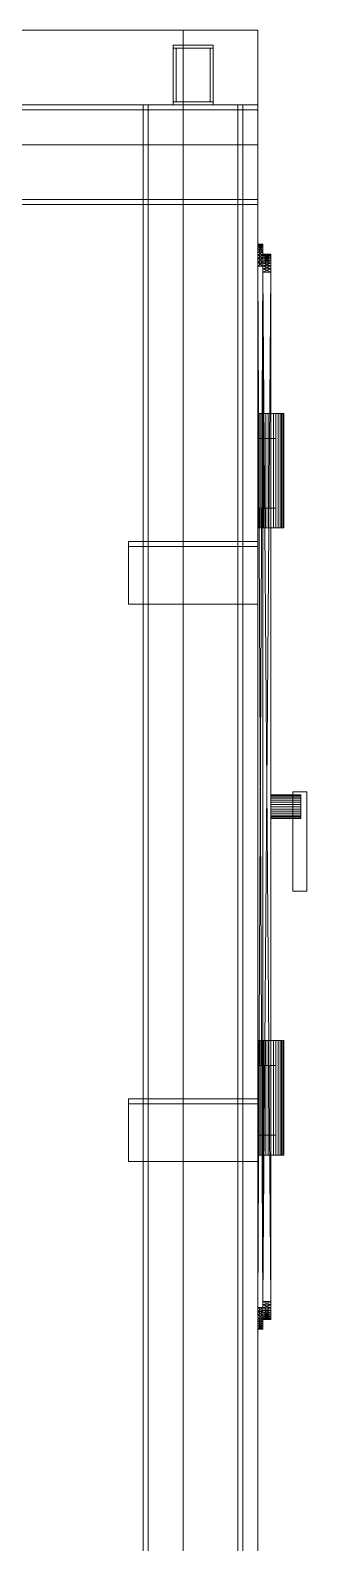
# Model space of a CAD drawing. Header units: millimetres. Extents: x -1970 to 59977, y -50268 to 6837.
# Drawn here: x 58611 to 58888, y 1481 to 3000 of the extents above; entities that cross this region are included whole.
import ezdxf

# ---------------------------------------------------------------- set-up
doc = ezdxf.new("R2010")
doc.units = ezdxf.units.MM
doc.layers.add('lateral_secador', color=7, linetype='Continuous', lineweight=0)

msp = doc.modelspace()

# ---------------------------------------------------------------- linework, layer by layer
at = {"layer": 'lateral_secador'}
for p, q in [((58589.253, 3000), (58839.253, 3000)), ((58764.253, 3000), (58839.253, 3000)), ((58764.253, 3000), (58764.253, 0)), ((58839.253, 2925), (58839.253, 3000)), ((58839.253, 0), (58839.253, 3000)), ((58754.253, 2985), (58794.253, 2985)), ((58754.253, 2985), (58754.253, 2982)), ((58754.253, 2982), (58794.253, 2982)), ((58754.253, 2982), (58757.253, 2982)), ((58754.253, 2982), (58754.253, 2928)), ((58757.253, 2928), (58757.253, 2982)), ((58791.253, 2982), (58794.253, 2982)), ((58791.253, 2982), (58791.253, 2928)), ((58794.253, 2982), (58794.253, 2985)), ((58794.253, 2928), (58794.253, 2982)), ((38839.253, 2925), (58839.253, 2925)), ((38839.253, 2920), (58839.253, 2920)), ((57839.253, 2925), (58839.253, 2925)), ((58589.253, 2925), (58839.253, 2925)), ((58724.253, 2925), (58824.253, 2925)), ((58724.253, 2925), (58724.253, 20)), ((58724.253, 2925), (58729.253, 2925)), ((58729.253, 20), (58729.253, 2925)), ((58754.253, 2928), (58794.253, 2928)), ((58754.253, 2928), (58754.253, 2925)), ((58754.253, 2928), (58757.253, 2928)), ((58754.253, 2925), (58794.253, 2925)), ((58764.253, 2925), (58839.253, 2925)), ((58764.253, 2925), (58764.253, 1350)), ((58791.253, 2928), (58794.253, 2928)), ((58794.253, 2925), (58794.253, 2928)), ((58819.253, 2925), (58824.253, 2925)), ((58819.253, 2925), (58819.253, 20)), ((58824.253, 20), (58824.253, 2925)), ((58839.253, 0), (58839.253, 2925)), ((58839.253, 2885), (58839.253, 2925)), ((58839.253, 1350), (58839.253, 2925)), ((58839.253, 2920), (58839.253, 2925)), ((58839.253, 2830), (58839.253, 2920)), ((38839.253, 2885), (58839.253, 2885)), ((38839.253, 2830), (58839.253, 2830)), ((58839.253, 2825), (58839.253, 2830)), ((38839.253, 2825), (58839.253, 2825)), ((58839.253, 2785), (58839.253, 2784.78)), ((58839.253, 2784.12), (58839.253, 2785)), ((58839.253, 2781.48), (58839.253, 2785)), ((58839.253, 2785), (58839.253, 2783.02)), ((58839.253, 2770.92), (58839.253, 2785)), ((58839.253, 2785), (58839.253, 2774.22)), ((58839.253, 1700.5), (58839.253, 2785)), ((58839.253, 2785), (58839.253, 1702.92)), ((58839.253, 2785), (58844.253, 2784.78)), ((58839.253, 2785), (58844.253, 2785)), ((58839.253, 2784.78), (58844.253, 2785)), ((58839.253, 2784.78), (58839.253, 2784.12)), ((58839.253, 2784.78), (58839.253, 2783.02)), ((58839.253, 2784.78), (58844.253, 2784.12)), ((58839.253, 2784.78), (58844.253, 2784.78)), ((58839.253, 2784.12), (58844.253, 2784.78)), ((58839.253, 2784.12), (58839.253, 2783.02)), ((58839.253, 2781.48), (58839.253, 2784.12)), ((58839.253, 2784.12), (58844.253, 2783.02)), ((58839.253, 2784.12), (58844.253, 2784.12)), ((58839.253, 2783.02), (58844.253, 2784.12)), ((58839.253, 2783.02), (58839.253, 2781.48)), ((58839.253, 2783.02), (58839.253, 2779.5)), ((58839.253, 2783.02), (58839.253, 2774.22)), ((58839.253, 2783.02), (58844.253, 2781.48)), ((58839.253, 2783.02), (58844.253, 2783.02)), ((58839.253, 2781.48), (58844.253, 2783.02)), ((58839.253, 2781.48), (58839.253, 2779.5)), ((58839.253, 2777.08), (58839.253, 2781.48)), ((58839.253, 2770.92), (58839.253, 2781.48)), ((58839.253, 2781.48), (58844.253, 2779.5)), ((58839.253, 2781.48), (58844.253, 2781.48)), ((58839.253, 2779.5), (58844.253, 2781.48)), ((58844.253, 2784.78), (58844.253, 2785)), ((58844.253, 2785), (58844.253, 2784.12)), ((58844.253, 2785), (58844.253, 2781.48)), ((58844.253, 2783.02), (58844.253, 2785)), ((58844.253, 2785), (58844.253, 2770.92)), ((58844.253, 2774.22), (58844.253, 2785)), ((58844.253, 2785), (58844.253, 1700.5)), ((58844.253, 1702.92), (58844.253, 2785)), ((58844.253, 2784.12), (58844.253, 2784.78)), ((58844.253, 2783.02), (58844.253, 2784.78)), ((58844.253, 2783.02), (58844.253, 2784.12)), ((58844.253, 2784.12), (58844.253, 2781.48)), ((58844.253, 2781.48), (58844.253, 2783.02)), ((58844.253, 2779.5), (58844.253, 2783.02)), ((58844.253, 2774.22), (58844.253, 2783.02)), ((58844.253, 2779.5), (58844.253, 2781.48)), ((58844.253, 2781.48), (58844.253, 2777.08)), ((58844.253, 2781.48), (58844.253, 2770.92)), ((58839.253, 2779.5), (58839.253, 2777.08)), ((58839.253, 2779.5), (58839.253, 2774.22)), ((58839.253, 2779.5), (58844.253, 2777.08)), ((58839.253, 2779.5), (58844.253, 2779.5)), ((58839.253, 2777.08), (58844.253, 2779.5)), ((58839.253, 2777.08), (58839.253, 2774.22)), ((58839.253, 2770.92), (58839.253, 2777.08)), ((58839.253, 2777.08), (58844.253, 2774.22)), ((58839.253, 2777.08), (58844.253, 2777.08)), ((58839.253, 2774.22), (58844.253, 2777.08)), ((58839.253, 2774.22), (58839.253, 2770.92)), ((58839.253, 2774.22), (58839.253, 2767.18)), ((58839.253, 2774.22), (58839.253, 1717)), ((58839.253, 2774.22), (58839.253, 1702.92)), ((58839.253, 2774.22), (58844.253, 2770.92)), ((58839.253, 2774.22), (58844.253, 2774.22)), ((58839.253, 2770.92), (58844.253, 2774.22)), ((58839.253, 2770.92), (58839.253, 2767.18)), ((58839.253, 2763), (58839.253, 2770.92)), ((58839.253, 1712.82), (58839.253, 2770.92)), ((58839.253, 1700.5), (58839.253, 2770.92)), ((58839.253, 2770.92), (58844.253, 2767.18)), ((58839.253, 2770.92), (58844.253, 2770.92)), ((58839.253, 2767.18), (58844.253, 2770.92)), ((58839.253, 2767.18), (58839.253, 2763)), ((58839.253, 2767.18), (58839.253, 1717)), ((58839.253, 2767.18), (58844.253, 2763)), ((58839.253, 2767.18), (58844.253, 2767.18)), ((58839.253, 2763), (58844.253, 2767.18)), ((58844.253, 2777.08), (58844.253, 2779.5)), ((58844.253, 2774.22), (58844.253, 2779.5)), ((58844.253, 2774.22), (58844.253, 2777.08)), ((58844.253, 2777.08), (58844.253, 2770.92)), ((58844.253, 2775), (58844.253, 2774.82)), ((58844.253, 2774.28), (58844.253, 2775)), ((58844.253, 2772.12), (58844.253, 2775)), ((58844.253, 2775), (58844.253, 2773.38)), ((58844.253, 2763.48), (58844.253, 2775)), ((58844.253, 2775), (58844.253, 2766.18)), ((58844.253, 1709.5), (58844.253, 2775)), ((58844.253, 2775), (58844.253, 1711.48)), ((58844.253, 2775), (58852.253, 2774.82)), ((58844.253, 2775), (58852.253, 2775)), ((58844.253, 2774.82), (58852.253, 2775)), ((58844.253, 2774.82), (58844.253, 2774.28)), ((58844.253, 2774.82), (58844.253, 2773.38)), ((58844.253, 2774.82), (58852.253, 2774.28)), ((58844.253, 2774.82), (58852.253, 2774.82)), ((58844.253, 2774.28), (58852.253, 2774.82)), ((58844.253, 2774.28), (58844.253, 2773.38)), ((58844.253, 2772.12), (58844.253, 2774.28)), ((58844.253, 2774.28), (58852.253, 2773.38)), ((58844.253, 2774.28), (58852.253, 2774.28)), ((58844.253, 2773.38), (58852.253, 2774.28)), ((58844.253, 2770.92), (58844.253, 2774.22)), ((58844.253, 2767.18), (58844.253, 2774.22)), ((58844.253, 1717), (58844.253, 2774.22)), ((58844.253, 1702.92), (58844.253, 2774.22)), ((58844.253, 2773.38), (58844.253, 2772.12)), ((58844.253, 2773.38), (58844.253, 2770.5)), ((58844.253, 2773.38), (58844.253, 2766.18)), ((58844.253, 2773.38), (58852.253, 2772.12)), ((58844.253, 2773.38), (58852.253, 2773.38)), ((58844.253, 2772.12), (58852.253, 2773.38)), ((58844.253, 2772.12), (58844.253, 2770.5)), ((58844.253, 2768.52), (58844.253, 2772.12)), ((58844.253, 2763.48), (58844.253, 2772.12)), ((58844.253, 2772.12), (58852.253, 2770.5)), ((58844.253, 2772.12), (58852.253, 2772.12)), ((58844.253, 2770.5), (58852.253, 2772.12)), ((58844.253, 2767.18), (58844.253, 2770.92)), ((58844.253, 2770.92), (58844.253, 2763)), ((58844.253, 2770.92), (58844.253, 1712.82)), ((58844.253, 2770.92), (58844.253, 1700.5)), ((58844.253, 2770.5), (58844.253, 2768.52)), ((58844.253, 2770.5), (58844.253, 2766.18)), ((58844.253, 2770.5), (58852.253, 2768.52)), ((58844.253, 2770.5), (58852.253, 2770.5)), ((58844.253, 2768.52), (58852.253, 2770.5)), ((58844.253, 2768.52), (58844.253, 2766.18)), ((58844.253, 2763.48), (58844.253, 2768.52)), ((58844.253, 2768.52), (58852.253, 2766.18)), ((58844.253, 2768.52), (58852.253, 2768.52)), ((58844.253, 2766.18), (58852.253, 2768.52)), ((58844.253, 2763), (58844.253, 2767.18)), ((58844.253, 1717), (58844.253, 2767.18)), ((58844.253, 2766.18), (58844.253, 2763.48)), ((58844.253, 2766.18), (58844.253, 2760.42)), ((58844.253, 2766.18), (58844.253, 1723)), ((58844.253, 2766.18), (58844.253, 1711.48)), ((58844.253, 2766.18), (58852.253, 2763.48)), ((58844.253, 2766.18), (58852.253, 2766.18)), ((58844.253, 2763.48), (58852.253, 2766.18)), ((58852.253, 2774.82), (58852.253, 2775)), ((58852.253, 2775), (58852.253, 2774.28)), ((58852.253, 2775), (58852.253, 2772.12)), ((58852.253, 2773.38), (58852.253, 2775)), ((58852.253, 2775), (58852.253, 2763.48)), ((58852.253, 2766.18), (58852.253, 2775)), ((58852.253, 2775), (58852.253, 1709.5)), ((58852.253, 1711.48), (58852.253, 2775)), ((58852.253, 2774.28), (58852.253, 2774.82)), ((58852.253, 2773.38), (58852.253, 2774.82)), ((58852.253, 2773.38), (58852.253, 2774.28)), ((58852.253, 2774.28), (58852.253, 2772.12)), ((58852.253, 2772.12), (58852.253, 2773.38)), ((58852.253, 2770.5), (58852.253, 2773.38)), ((58852.253, 2766.18), (58852.253, 2773.38)), ((58852.253, 2770.5), (58852.253, 2772.12)), ((58852.253, 2772.12), (58852.253, 2768.52)), ((58852.253, 2772.12), (58852.253, 2763.48)), ((58852.253, 2768.52), (58852.253, 2770.5)), ((58852.253, 2766.18), (58852.253, 2770.5)), ((58852.253, 2766.18), (58852.253, 2768.52)), ((58852.253, 2768.52), (58852.253, 2763.48)), ((58852.253, 2763.48), (58852.253, 2766.18)), ((58852.253, 2760.42), (58852.253, 2766.18)), ((58852.253, 1723), (58852.253, 2766.18)), ((58852.253, 1711.48), (58852.253, 2766.18)), ((58839.253, 2763), (58839.253, 1717)), ((58839.253, 1712.82), (58839.253, 2763)), ((58839.253, 2763), (58844.253, 1717)), ((58839.253, 2763), (58844.253, 2763)), ((58839.253, 1717), (58844.253, 2763)), ((58844.253, 2763.48), (58844.253, 2760.42)), ((58844.253, 2757), (58844.253, 2763.48)), ((58844.253, 1719.58), (58844.253, 2763.48)), ((58844.253, 1709.5), (58844.253, 2763.48)), ((58844.253, 2763.48), (58852.253, 2760.42)), ((58844.253, 2763.48), (58852.253, 2763.48)), ((58844.253, 2760.42), (58852.253, 2763.48)), ((58844.253, 1717), (58844.253, 2763)), ((58844.253, 2763), (58844.253, 1712.82)), ((58844.253, 2760.42), (58844.253, 2757)), ((58844.253, 2760.42), (58844.253, 1723)), ((58844.253, 2760.42), (58852.253, 2757)), ((58844.253, 2760.42), (58852.253, 2760.42)), ((58844.253, 2757), (58852.253, 2760.42)), ((58844.253, 2757), (58844.253, 1723)), ((58844.253, 1719.58), (58844.253, 2757)), ((58844.253, 2757), (58852.253, 1723)), ((58844.253, 2757), (58852.253, 2757)), ((58844.253, 1723), (58852.253, 2757)), ((58852.253, 2760.42), (58852.253, 2763.48)), ((58852.253, 2763.48), (58852.253, 2757)), ((58852.253, 2763.48), (58852.253, 1719.58)), ((58852.253, 2763.48), (58852.253, 1709.5)), ((58852.253, 2757), (58852.253, 2760.42)), ((58852.253, 1723), (58852.253, 2760.42)), ((58852.253, 1723), (58852.253, 2757)), ((58852.253, 2757), (58852.253, 1719.58)), ((58839.503, 2615), (58839.253, 2615)), ((58839.253, 2500), (58839.253, 2615)), ((58840.243, 2615), (58839.503, 2615)), ((58839.503, 2500), (58839.503, 2615)), ((58841.444, 2615), (58840.243, 2615)), ((58840.243, 2500), (58840.243, 2615)), ((58843.061, 2615), (58841.444, 2615)), ((58841.444, 2500), (58841.444, 2615)), ((58845.031, 2615), (58843.061, 2615)), ((58843.061, 2500), (58843.061, 2615)), ((58847.278, 2615), (58845.031, 2615)), ((58845.031, 2500), (58845.031, 2615)), ((58849.717, 2615), (58847.278, 2615)), ((58847.278, 2500), (58847.278, 2615)), ((58852.253, 2615), (58849.717, 2615)), ((58849.717, 2500), (58849.717, 2615)), ((58854.789, 2615), (58852.253, 2615)), ((58852.253, 2500), (58852.253, 2615)), ((58857.228, 2615), (58854.789, 2615)), ((58854.789, 2500), (58854.789, 2615)), ((58859.475, 2615), (58857.228, 2615)), ((58857.228, 2500), (58857.228, 2615)), ((58861.445, 2615), (58859.475, 2615)), ((58859.475, 2500), (58859.475, 2615)), ((58863.062, 2615), (58861.445, 2615)), ((58861.445, 2500), (58861.445, 2615)), ((58864.263, 2615), (58863.062, 2615)), ((58863.062, 2500), (58863.062, 2615)), ((58865.003, 2615), (58864.263, 2615)), ((58864.263, 2500), (58864.263, 2615)), ((58865.253, 2615), (58865.003, 2615)), ((58865.003, 2500), (58865.003, 2615)), ((58865.253, 2615), (58865.253, 2500)), ((58839.253, 2590), (58857.253, 2590)), ((58839.253, 2590), (58839.253, 2520)), ((58857.253, 2520), (58857.253, 2590)), ((58839.253, 2520), (58857.253, 2520)), ((58839.503, 2500), (58839.253, 2500)), ((58840.243, 2500), (58839.503, 2500)), ((58841.444, 2500), (58840.243, 2500)), ((58843.061, 2500), (58841.444, 2500)), ((58845.031, 2500), (58843.061, 2500)), ((58847.278, 2500), (58845.031, 2500)), ((58849.717, 2500), (58847.278, 2500)), ((58852.253, 2500), (58849.717, 2500)), ((58854.789, 2500), (58852.253, 2500)), ((58857.228, 2500), (58854.789, 2500)), ((58859.475, 2500), (58857.228, 2500)), ((58861.445, 2500), (58859.475, 2500)), ((58863.062, 2500), (58861.445, 2500)), ((58864.263, 2500), (58863.062, 2500)), ((58865.003, 2500), (58864.263, 2500)), ((58865.003, 2500), (58865.253, 2500)), ((58709.253, 2486.5), (58839.253, 2486.5)), ((58709.253, 2486.5), (58709.253, 2423.5)), ((58709.253, 2486.5), (58709.253, 2481.5)), ((58709.253, 2481.5), (58839.253, 2481.5)), ((58839.253, 2423.5), (58839.253, 2486.5)), ((58839.253, 2481.5), (58839.253, 2486.5)), ((58709.253, 2423.5), (58839.253, 2423.5)), ((58874.253, 2235), (58888.253, 2235)), ((58874.253, 2235), (58874.253, 2135)), ((58888.253, 2135), (58888.253, 2235)), ((58852.253, 2231.769), (58852.253, 2232)), ((58852.253, 2232), (58882.253, 2232)), ((58852.253, 2231.087), (58852.253, 2231.769)), ((58852.253, 2231.769), (58882.253, 2231.769)), ((58852.253, 2229.978), (58852.253, 2231.087)), ((58852.253, 2231.087), (58882.253, 2231.087)), ((58852.253, 2228.485), (58852.253, 2229.978)), ((58852.253, 2229.978), (58882.253, 2229.978)), ((58852.253, 2226.667), (58852.253, 2228.485)), ((58852.253, 2228.485), (58882.253, 2228.485)), ((58852.253, 2224.592), (58852.253, 2226.667)), ((58852.253, 2226.667), (58882.253, 2226.667)), ((58852.253, 2222.341), (58852.253, 2224.592)), ((58852.253, 2224.592), (58882.253, 2224.592)), ((58852.253, 2220), (58852.253, 2222.341)), ((58852.253, 2222.341), (58882.253, 2222.341)), ((58852.253, 2217.659), (58852.253, 2220)), ((58882.253, 2220), (58852.253, 2220)), ((58882.253, 2231.769), (58882.253, 2232)), ((58882.253, 2231.087), (58882.253, 2231.769)), ((58882.253, 2229.978), (58882.253, 2231.087)), ((58882.253, 2228.485), (58882.253, 2229.978)), ((58882.253, 2226.667), (58882.253, 2228.485)), ((58882.253, 2224.592), (58882.253, 2226.667)), ((58882.253, 2222.341), (58882.253, 2224.592)), ((58882.253, 2220), (58882.253, 2222.341)), ((58882.253, 2220), (58882.253, 2217.659)), ((58852.253, 2217.659), (58852.253, 2215.408)), ((58852.253, 2217.659), (58882.253, 2217.659)), ((58852.253, 2215.408), (58852.253, 2213.333)), ((58852.253, 2215.408), (58882.253, 2215.408)), ((58852.253, 2213.333), (58852.253, 2211.515)), ((58852.253, 2213.333), (58882.253, 2213.333)), ((58852.253, 2211.515), (58852.253, 2210.022)), ((58852.253, 2211.515), (58882.253, 2211.515)), ((58852.253, 2210.022), (58852.253, 2208.913)), ((58852.253, 2210.022), (58882.253, 2210.022)), ((58852.253, 2208.913), (58852.253, 2208.231)), ((58852.253, 2208.913), (58882.253, 2208.913)), ((58852.253, 2208.231), (58852.253, 2208)), ((58852.253, 2208.231), (58882.253, 2208.231)), ((58852.253, 2208), (58882.253, 2208)), ((58882.253, 2217.659), (58882.253, 2215.408)), ((58882.253, 2215.408), (58882.253, 2213.333)), ((58882.253, 2213.333), (58882.253, 2211.515)), ((58882.253, 2211.515), (58882.253, 2210.022)), ((58882.253, 2210.022), (58882.253, 2208.913)), ((58882.253, 2208.913), (58882.253, 2208.231)), ((58882.253, 2208.231), (58882.253, 2208)), ((58874.253, 2135), (58888.253, 2135)), ((58839.503, 1985), (58839.253, 1985)), ((58839.253, 1870), (58839.253, 1985)), ((58840.243, 1985), (58839.503, 1985)), ((58839.503, 1870), (58839.503, 1985)), ((58841.444, 1985), (58840.243, 1985)), ((58840.243, 1870), (58840.243, 1985)), ((58843.061, 1985), (58841.444, 1985)), ((58841.444, 1870), (58841.444, 1985)), ((58845.031, 1985), (58843.061, 1985)), ((58843.061, 1870), (58843.061, 1985)), ((58847.278, 1985), (58845.031, 1985)), ((58845.031, 1870), (58845.031, 1985)), ((58849.717, 1985), (58847.278, 1985)), ((58847.278, 1870), (58847.278, 1985)), ((58852.253, 1985), (58849.717, 1985)), ((58849.717, 1870), (58849.717, 1985)), ((58854.789, 1985), (58852.253, 1985)), ((58852.253, 1870), (58852.253, 1985)), ((58857.228, 1985), (58854.789, 1985)), ((58854.789, 1870), (58854.789, 1985)), ((58859.475, 1985), (58857.228, 1985)), ((58857.228, 1870), (58857.228, 1985)), ((58861.445, 1985), (58859.475, 1985)), ((58859.475, 1870), (58859.475, 1985)), ((58863.062, 1985), (58861.445, 1985)), ((58861.445, 1870), (58861.445, 1985)), ((58864.263, 1985), (58863.062, 1985)), ((58863.062, 1870), (58863.062, 1985)), ((58865.003, 1985), (58864.263, 1985)), ((58864.263, 1870), (58864.263, 1985)), ((58865.253, 1985), (58865.003, 1985)), ((58865.003, 1870), (58865.003, 1985)), ((58865.253, 1985), (58865.253, 1870)), ((58839.253, 1960), (58857.253, 1960)), ((58839.253, 1960), (58839.253, 1890)), ((58857.253, 1890), (58857.253, 1960)), ((58709.253, 1926.5), (58839.253, 1926.5)), ((58709.253, 1926.5), (58709.253, 1863.5)), ((58709.253, 1926.5), (58709.253, 1921.5)), ((58709.253, 1921.5), (58839.253, 1921.5)), ((58839.253, 1863.5), (58839.253, 1926.5)), ((58839.253, 1921.5), (58839.253, 1926.5)), ((58839.253, 1890), (58857.253, 1890)), ((58839.503, 1870), (58839.253, 1870)), ((58840.243, 1870), (58839.503, 1870)), ((58841.444, 1870), (58840.243, 1870)), ((58843.061, 1870), (58841.444, 1870)), ((58845.031, 1870), (58843.061, 1870)), ((58847.278, 1870), (58845.031, 1870)), ((58849.717, 1870), (58847.278, 1870)), ((58852.253, 1870), (58849.717, 1870)), ((58854.789, 1870), (58852.253, 1870)), ((58857.228, 1870), (58854.789, 1870)), ((58859.475, 1870), (58857.228, 1870)), ((58861.445, 1870), (58859.475, 1870)), ((58863.062, 1870), (58861.445, 1870)), ((58864.263, 1870), (58863.062, 1870)), ((58865.003, 1870), (58864.263, 1870)), ((58865.003, 1870), (58865.253, 1870)), ((58709.253, 1863.5), (58839.253, 1863.5)), ((58839.253, 1717), (58839.253, 1712.82)), ((58839.253, 1717), (58839.253, 1709.08)), ((58839.253, 1717), (58839.253, 1702.92)), ((58839.253, 1717), (58844.253, 1712.82)), ((58839.253, 1717), (58844.253, 1717)), ((58839.253, 1712.82), (58844.253, 1717)), ((58844.253, 1723), (58844.253, 1719.58)), ((58844.253, 1723), (58844.253, 1716.52)), ((58844.253, 1723), (58844.253, 1711.48)), ((58844.253, 1723), (58852.253, 1719.58)), ((58844.253, 1723), (58852.253, 1723)), ((58844.253, 1719.58), (58852.253, 1723)), ((58844.253, 1719.58), (58844.253, 1716.52)), ((58844.253, 1713.82), (58844.253, 1719.58)), ((58844.253, 1709.5), (58844.253, 1719.58)), ((58844.253, 1719.58), (58852.253, 1716.52)), ((58844.253, 1719.58), (58852.253, 1719.58)), ((58844.253, 1716.52), (58852.253, 1719.58)), ((58844.253, 1712.82), (58844.253, 1717)), ((58844.253, 1709.08), (58844.253, 1717)), ((58844.253, 1702.92), (58844.253, 1717)), ((58852.253, 1719.58), (58852.253, 1723)), ((58852.253, 1716.52), (58852.253, 1723)), ((58852.253, 1711.48), (58852.253, 1723)), ((58852.253, 1716.52), (58852.253, 1719.58)), ((58852.253, 1719.58), (58852.253, 1713.82)), ((58852.253, 1719.58), (58852.253, 1709.5)), ((58839.253, 1712.82), (58839.253, 1709.08)), ((58839.253, 1705.78), (58839.253, 1712.82)), ((58839.253, 1700.5), (58839.253, 1712.82)), ((58839.253, 1712.82), (58844.253, 1709.08)), ((58839.253, 1712.82), (58844.253, 1712.82)), ((58839.253, 1709.08), (58844.253, 1712.82)), ((58839.253, 1709.08), (58839.253, 1705.78)), ((58839.253, 1709.08), (58839.253, 1702.92)), ((58839.253, 1709.08), (58844.253, 1705.78)), ((58839.253, 1709.08), (58844.253, 1709.08)), ((58839.253, 1705.78), (58844.253, 1709.08)), ((58839.253, 1705.78), (58839.253, 1702.92)), ((58839.253, 1700.5), (58839.253, 1705.78)), ((58839.253, 1705.78), (58844.253, 1702.92)), ((58839.253, 1705.78), (58844.253, 1705.78)), ((58839.253, 1702.92), (58844.253, 1705.78)), ((58839.253, 1702.92), (58839.253, 1700.5)), ((58839.253, 1702.92), (58839.253, 1698.52)), ((58839.253, 1702.92), (58839.253, 1695.88)), ((58839.253, 1702.92), (58844.253, 1700.5)), ((58839.253, 1702.92), (58844.253, 1702.92)), ((58839.253, 1700.5), (58844.253, 1702.92)), ((58844.253, 1716.52), (58844.253, 1713.82)), ((58844.253, 1716.52), (58844.253, 1711.48)), ((58844.253, 1716.52), (58852.253, 1713.82)), ((58844.253, 1716.52), (58852.253, 1716.52)), ((58844.253, 1713.82), (58852.253, 1716.52)), ((58844.253, 1713.82), (58844.253, 1711.48)), ((58844.253, 1709.5), (58844.253, 1713.82)), ((58844.253, 1713.82), (58852.253, 1711.48)), ((58844.253, 1713.82), (58852.253, 1713.82)), ((58844.253, 1711.48), (58852.253, 1713.82)), ((58844.253, 1709.08), (58844.253, 1712.82)), ((58844.253, 1712.82), (58844.253, 1705.78)), ((58844.253, 1712.82), (58844.253, 1700.5)), ((58844.253, 1711.48), (58844.253, 1709.5)), ((58844.253, 1711.48), (58844.253, 1707.88)), ((58844.253, 1711.48), (58844.253, 1705.72)), ((58844.253, 1711.48), (58852.253, 1709.5)), ((58844.253, 1711.48), (58852.253, 1711.48)), ((58844.253, 1709.5), (58852.253, 1711.48)), ((58844.253, 1709.5), (58844.253, 1707.88)), ((58844.253, 1706.62), (58844.253, 1709.5)), ((58844.253, 1705.18), (58844.253, 1709.5)), ((58844.253, 1705.72), (58844.253, 1709.5)), ((58844.253, 1709.5), (58852.253, 1707.88)), ((58844.253, 1709.5), (58852.253, 1709.5)), ((58844.253, 1707.88), (58852.253, 1709.5)), ((58844.253, 1705.78), (58844.253, 1709.08)), ((58844.253, 1702.92), (58844.253, 1709.08)), ((58844.253, 1707.88), (58844.253, 1706.62)), ((58844.253, 1707.88), (58844.253, 1705.72)), ((58844.253, 1707.88), (58852.253, 1706.62)), ((58844.253, 1707.88), (58852.253, 1707.88)), ((58844.253, 1706.62), (58852.253, 1707.88)), ((58844.253, 1706.62), (58844.253, 1705.72)), ((58844.253, 1705.18), (58844.253, 1706.62)), ((58844.253, 1706.62), (58852.253, 1705.72)), ((58844.253, 1706.62), (58852.253, 1706.62)), ((58844.253, 1705.72), (58852.253, 1706.62)), ((58844.253, 1702.92), (58844.253, 1705.78)), ((58844.253, 1705.78), (58844.253, 1700.5)), ((58844.253, 1705.18), (58844.253, 1705.72)), ((58844.253, 1705.72), (58844.253, 1705)), ((58844.253, 1705.72), (58852.253, 1705.18)), ((58844.253, 1705.72), (58852.253, 1705.72)), ((58844.253, 1705.18), (58852.253, 1705.72)), ((58844.253, 1705), (58844.253, 1705.18)), ((58844.253, 1705.18), (58852.253, 1705)), ((58844.253, 1705.18), (58852.253, 1705.18)), ((58844.253, 1705), (58852.253, 1705.18)), ((58844.253, 1705), (58852.253, 1705)), ((58844.253, 1700.5), (58844.253, 1702.92)), ((58844.253, 1698.52), (58844.253, 1702.92)), ((58844.253, 1695.88), (58844.253, 1702.92)), ((58852.253, 1713.82), (58852.253, 1716.52)), ((58852.253, 1711.48), (58852.253, 1716.52)), ((58852.253, 1711.48), (58852.253, 1713.82)), ((58852.253, 1713.82), (58852.253, 1709.5)), ((58852.253, 1709.5), (58852.253, 1711.48)), ((58852.253, 1707.88), (58852.253, 1711.48)), ((58852.253, 1705.72), (58852.253, 1711.48)), ((58852.253, 1707.88), (58852.253, 1709.5)), ((58852.253, 1709.5), (58852.253, 1706.62)), ((58852.253, 1709.5), (58852.253, 1705.18)), ((58852.253, 1709.5), (58852.253, 1705.72)), ((58852.253, 1706.62), (58852.253, 1707.88)), ((58852.253, 1705.72), (58852.253, 1707.88)), ((58852.253, 1705.72), (58852.253, 1706.62)), ((58852.253, 1706.62), (58852.253, 1705.18)), ((58852.253, 1705.72), (58852.253, 1705.18)), ((58852.253, 1705), (58852.253, 1705.72)), ((58852.253, 1705.18), (58852.253, 1705)), ((58839.253, 1700.5), (58839.253, 1698.52)), ((58839.253, 1696.98), (58839.253, 1700.5)), ((58839.253, 1695.22), (58839.253, 1700.5)), ((58839.253, 1695.88), (58839.253, 1700.5)), ((58839.253, 1700.5), (58844.253, 1698.52)), ((58839.253, 1700.5), (58844.253, 1700.5)), ((58839.253, 1698.52), (58844.253, 1700.5)), ((58839.253, 1698.52), (58839.253, 1696.98)), ((58839.253, 1698.52), (58839.253, 1695.88)), ((58839.253, 1698.52), (58844.253, 1696.98)), ((58839.253, 1698.52), (58844.253, 1698.52)), ((58839.253, 1696.98), (58844.253, 1698.52)), ((58839.253, 1696.98), (58839.253, 1695.88)), ((58839.253, 1695.22), (58839.253, 1696.98)), ((58839.253, 1696.98), (58844.253, 1695.88)), ((58839.253, 1696.98), (58844.253, 1696.98)), ((58839.253, 1695.88), (58844.253, 1696.98)), ((58839.253, 1695.22), (58839.253, 1695.88)), ((58839.253, 1695.88), (58839.253, 1695)), ((58839.253, 1695.88), (58844.253, 1695.22)), ((58839.253, 1695.88), (58844.253, 1695.88)), ((58839.253, 1695.22), (58844.253, 1695.88)), ((58839.253, 1695), (58839.253, 1695.22)), ((58839.253, 1695.22), (58844.253, 1695)), ((58839.253, 1695.22), (58844.253, 1695.22)), ((58839.253, 1695), (58844.253, 1695.22)), ((58839.253, 1695), (58844.253, 1695)), ((58844.253, 1698.52), (58844.253, 1700.5)), ((58844.253, 1700.5), (58844.253, 1696.98)), ((58844.253, 1700.5), (58844.253, 1695.22)), ((58844.253, 1700.5), (58844.253, 1695.88)), ((58844.253, 1696.98), (58844.253, 1698.52)), ((58844.253, 1695.88), (58844.253, 1698.52)), ((58844.253, 1695.88), (58844.253, 1696.98)), ((58844.253, 1696.98), (58844.253, 1695.22)), ((58844.253, 1695.88), (58844.253, 1695.22)), ((58844.253, 1695), (58844.253, 1695.88)), ((58844.253, 1695.22), (58844.253, 1695))]:
    msp.add_line(p, q, dxfattribs=at)

doc.saveas('drawing.dxf')
